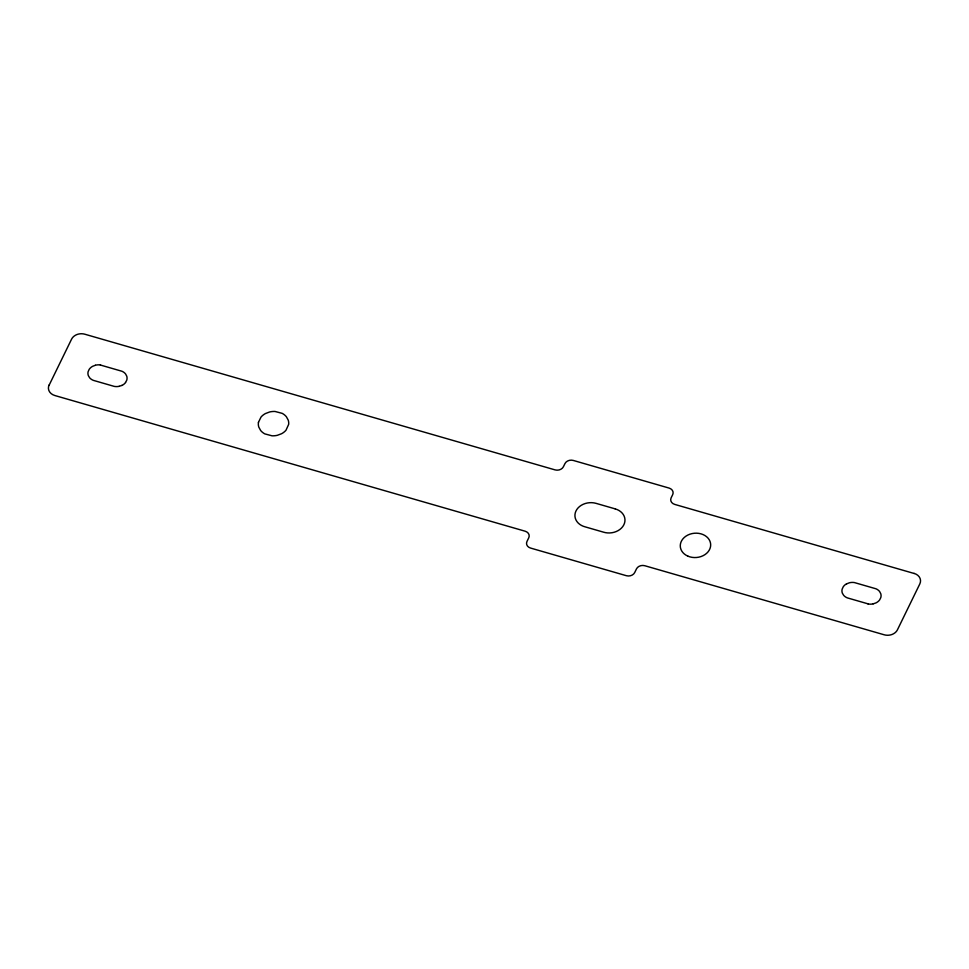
<?xml version="1.0" encoding="UTF-8"?>
<svg xmlns="http://www.w3.org/2000/svg" width="969" height="969" viewBox="0 0 969 969"><rect width="100%" height="100%" fill="white"/><g stroke="black" fill="none" stroke-linecap="round" stroke-linejoin="round"><path stroke-width="1.45" d="M49.153 385.141L71.585 339.138A10.296 8.236 -4.7 0 1 76.987 334.523A10.296 8.236 -4.7 0 1 84.751 334.196L555.055 469.88A6.444 5.16 -4.7 0 0 563.413 466.731L564.951 463.594A6.444 5.16 -4.7 0 1 573.309 460.445L669.07 488.073A6.444 5.16 -4.7 0 1 672.68 494.662L671.142 497.812A6.444 5.16 -4.7 0 0 674.751 504.413L914.167 573.478M125.582 382.428L126.745 380.199A10.344 8.273 -4.7 0 0 126.745 376.166L125.595 373.986A10.344 8.273 -4.7 0 0 121.997 371.272L100.388 365.034M846.64 583.847L849.365 582.793A10.344 8.273 -4.7 0 1 854.392 582.563L876.012 588.801A10.344 8.273 -4.7 0 1 879.61 591.526L880.76 593.694A10.344 8.273 -4.7 0 1 880.748 597.728L879.598 599.968A10.344 8.273 -4.7 0 1 875.988 602.888L873.214 603.844M121.973 385.359L119.199 386.316M95.35 365.265L92.624 366.318A10.344 8.273 -4.7 0 0 89.184 369.359L88.143 371.636A10.344 8.273 -4.7 0 0 88.361 375.657L89.632 377.777A10.344 8.273 -4.7 0 0 93.375 380.369L114.16 386.365A10.344 8.273 -4.7 0 0 119.199 386.316M868.176 603.893L847.39 597.897A10.344 8.273 -4.7 0 1 843.648 595.305L842.364 593.185A10.344 8.273 -4.7 0 1 842.158 589.164L843.187 586.887A10.344 8.273 -4.7 0 1 846.688 583.726M914.118 573.394A10.296 8.236 -4.7 0 1 919.847 583.859L897.415 629.862A10.296 8.236 -4.7 0 1 892.013 634.477A10.296 8.236 -4.7 0 1 884.249 634.804L644.845 565.739A6.444 5.16 -4.7 0 0 636.488 568.876L634.695 572.558A6.444 5.16 -4.7 0 1 626.337 575.695L530.576 548.066A6.444 5.16 -4.7 0 1 526.966 541.477L528.759 537.795A6.444 5.16 -4.7 0 0 525.137 531.206L54.833 395.522A10.296 8.236 -4.7 0 1 49.104 385.044M873.069 603.893A10.344 8.273 -4.7 0 1 868.03 603.941M95.483 365.216A10.344 8.273 -4.7 0 1 100.522 364.974M125.522 382.549A10.344 8.273 -4.7 0 1 121.912 385.468M258.469 422.29L258.384 422.884A16.061 12.839 -4.7 0 0 258.808 427.123L260.649 430.502A15.988 12.791 -4.7 0 0 264.828 433.894L272.023 435.808A16.061 12.839 -4.7 0 0 277.34 435.311L281.604 433.712A15.988 12.791 -4.7 0 0 286 430.224L288.653 424.386A16.061 12.839 -4.7 0 0 288.229 420.134L286.388 416.767A15.988 12.791 -4.7 0 0 282.209 413.363L275.014 411.462A16.061 12.839 -4.7 0 0 269.697 411.958L265.421 413.557A15.988 12.791 -4.7 0 0 261.036 417.033L258.469 422.29M615.218 508.882L596.068 503.359A15.48 12.379 -4.7 0 0 575.889 511.16A15.48 12.379 -4.7 0 0 585.312 526.906L603.19 532.066A15.48 12.379 -4.7 0 0 623.757 524.98A15.48 12.379 -4.7 0 0 615.218 508.882M687.869 556.145A15.225 12.173 -4.7 0 0 710.689 544.929A15.225 12.173 -4.7 0 0 687.881 535.033A15.225 12.173 -4.7 0 0 687.869 556.145"/></g></svg>
